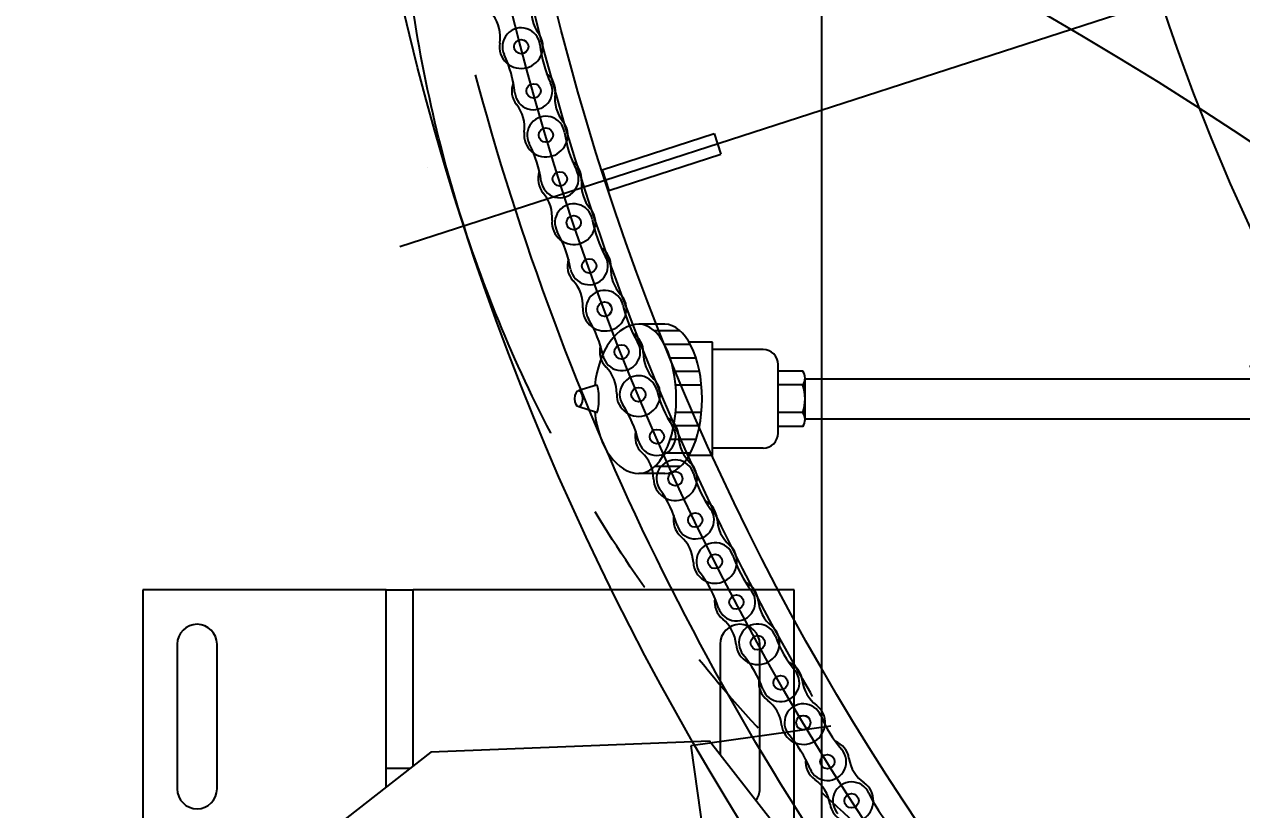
# Model space of a CAD drawing. Header units: millimetres. Extents: x 10462777 to 22643323, y 453826 to 1389191.
# Drawn here: x 11309565 to 11310238, y 585613 to 586047 of the extents above; entities that cross this region are included whole.
import ezdxf

# ---------------------------------------------------------------- set-up
doc = ezdxf.new("R2010")
doc.units = ezdxf.units.MM
doc.header["$LTSCALE"] = 200
doc.header["$MEASUREMENT"] = 0
doc.header["$PDMODE"] = 35
doc.header["$PDSIZE"] = -5
for name, pattern in [('CENTER', [2, 1.25, -0.25, 0.25, -0.25]), ('HIDDEN', [3.75, 2.5, -1.25]), ('PHANTOM', [2.5, 1.25, -0.25, 0.25, -0.25, 0.25, -0.25])]:
    doc.linetypes.add(name, pattern=pattern)
doc.layers.get('0').update_dxf_attribs({"linetype": 'CONTINUOUS'})
doc.layers.get('DEFPOINTS').update_dxf_attribs({"linetype": 'CONTINUOUS'})
doc.layers.add('203', color=7, linetype='CONTINUOUS', true_color=0xffffff)
for name, color, linetype in [('7', 7, 'CONTINUOUS'), ('CENTER', 1, 'CONTINUOUS'), ('H', 30, 'CONTINUOUS'), ('HIDDEN', 7, 'HIDDEN')]:
    doc.layers.add(name, color=color, linetype=linetype)
doc.layers.add('LAYOUT', color=8, linetype='CONTINUOUS', lineweight=25)
doc.styles.get("Standard").update_dxf_attribs({"font": 'SYMBOL'})
doc.dimstyles.new('ROMANS', dxfattribs={"dimtxt": 2.5, "dimasz": 2.5, "dimexe": 1.25, "dimexo": 0.625, "dimtad": 1, "dimdec": 4, "dimdsep": 46, "dimlunit": 6, "dimtxsty": 'Standard', "dimcen": 2.5, "dimadec": 0, "dimazin": 0, "dimtfac": 1, "dimtdec": 4, "dimtmove": 0, "dimatfit": 3, "dimfxl": 1, "dimtolj": 1, "dimtzin": 0, "dimarcsym": 0})

# ---------------------------------------------------------------- blocks, each defined once
blk = doc.blocks.new('A$C5E755264')
at = {"color": 60, "linetype": 'CENTER'}
for p, q in [((86.81, 627.11), (0, 627.11)), ((30.44, 68.82), (30.44, 54.53)), ((37.94, 69.89), (37.94, 55.6)), ((52.94, 69.89), (52.94, 55.6)), ((60.44, 68.82), (60.44, 54.53)), ((15.44, 63.76), (15.44, 49.47)), ((22.94, 66.9), (22.94, 52.61)), ((67.94, 66.9), (67.94, 52.61)), ((75.44, 63.76), (75.44, 49.47)), ((7.94, 58.2), (7.94, 43.91)), ((82.94, 58.2), (82.94, 43.91)), ((86.69, 49.61), (86.69, 35.32))]:
    blk.add_line(p, q, dxfattribs=at)
at = {"color": 60, "linetype": 'Continuous'}
for p, q in [((34.44, 127.11), (34.44, 627.11)), ((56.44, 127.11), (56.44, 627.11)), ((18.21, 104.01), (18.21, 75.96)), ((72.66, 104.01), (72.66, 75.96)), ((14.09, 75.96), (14.09, 63.01)), ((76.79, 75.96), (76.79, 63.01)), ((4.19, 49.61), (4.19, 35.32))]:
    blk.add_line(p, q, dxfattribs=at)
at = {"color": 60}
for p, q in [((30.19, 125.87), (30.19, 112.26)), ((56.87, 127.11), (34, 127.11)), ((37.81, 125.87), (37.81, 112.26)), ((53.06, 125.87), (53.06, 112.26)), ((60.68, 125.87), (60.68, 112.26)), ((64.41, 112.26), (26.46, 112.26)), ((76.79, 75.96), (14.09, 75.96)), ((37.94, 11.92), (40.94, 2.06)), ((52.94, 11.92), (49.94, 2.06))]:
    blk.add_line(p, q, dxfattribs=at)
at = {"color": 60, "linetype": 'Continuous'}
blk.add_circle((45.44, 627.11), 25, dxfattribs=at)
at = {"color": 60}
for centre, radius, start, end in [((45.44, 627.11), 11, 0, 180), ((34, 120.62), 6.49, 54.0166, 125.9834), ((45.44, 103.02), 24.09, 71.55365, 108.44635), ((56.87, 120.62), 6.49, 54.0166, 125.9834), ((26.46, 104.01), 8.25, 90, 180), ((64.41, 104.01), 8.25, 0, 90)]:
    blk.add_arc(centre, radius, start, end, dxfattribs=at)
at = {"color": 60, "linetype": 'Continuous'}
for centre in [(45.44, 49.61), (45.44, 35.32)]:
    blk.add_ellipse(centre, major_axis=(-41.25, 0), ratio=0.5, start_param=3.141593, end_param=6.283185, dxfattribs=at)
at = {"color": 60}
for centre, major_axis, ratio, start_param, end_param in [((45.44, 35.32), (41.25, 0), 0.600481, 3.141593, 4.536987), ((45.44, 35.32), (-41.25, 0), 0.600481, 1.746199, 3.141593), ((45.44, 11.92), (-7.5, 0), 0.177617, 3.141593, 6.283185), ((45.44, 2.06), (4.5, 0), 0.458333, 3.141593, 9.424778)]:
    blk.add_ellipse(centre, major_axis=major_axis, ratio=ratio, start_param=start_param, end_param=end_param, dxfattribs=at)
at = {"layer": '7', "color": 3}
for p, q in [((70.44, 437.11), (20.44, 437.11)), ((20.44, 397.11), (20.44, 437.11)), ((70.44, 437.11), (70.44, 397.11)), ((34.44, 397.11), (70.44, 397.11))]:
    blk.add_line(p, q, dxfattribs=at)
at = {"layer": '7', "color": 4}
for p, q in [((20.44, 383.11), (20.44, 397.11)), ((20.44, 397.11), (34.44, 397.11)), ((34.44, 397.11), (34.44, 383.11)), ((34.44, 383.11), (20.44, 383.11))]:
    blk.add_line(p, q, dxfattribs=at)
at = {"layer": '7', "linetype": 'HIDDEN'}
for p, q in [((34.44, 394.11), (20.44, 394.11)), ((34.44, 386.11), (20.44, 386.11))]:
    blk.add_line(p, q, dxfattribs=at)
at = {"layer": 'CENTER'}
for p, q in [((27.44, 372.61), (27.44, 407.61)), ((44.94, 390.11), (9.94, 390.11))]:
    blk.add_line(p, q, dxfattribs=at)
blk = doc.blocks.new('A$C107C3577')
at = {"color": 4}
blk.add_line((733, 136.11), (2418.73, 136.11), dxfattribs=at)
at = {"layer": '7', "linetype": 'Continuous'}
blk.add_blockref('A$C5E755264', (1670.53, 0), dxfattribs=at)
blk = doc.blocks.new('r710ic')
at = {"layer": 'LAYOUT', "color": 3}
blk.add_circle((272041.37, 104232.63), 2050.12, dxfattribs=at)
blk = doc.blocks.new('*D438')
at = {"layer": '7', "color": 1, "lineweight": -2, "transparency": 16777216}
for p, q in [((11309951.74, 587247.36), (11309920.41, 587267.97)), ((11309983.06, 587226.74), (11312497.65, 585572.37)), ((11312808.17, 585368.08), (11312528.98, 585551.76))]:
    blk.add_line(p, q, dxfattribs=at)
at = {"layer": '7', "color": 1, "transparency": 16777216}
for points in [[(11309955.17, 587252.58), (11309948.3, 587242.13), (11309983.06, 587226.74)], [(11312532.42, 585556.98), (11312525.54, 585546.54), (11312497.65, 585572.37)]]:
    blk.add_solid(points, dxfattribs=at)
at = {"layer": 'DEFPOINTS', "color": 0, "transparency": 16777216}
for p in [(11309983.06, 587226.74), (11312497.65, 585572.37)]:
    blk.add_point(p, dxfattribs=at)
at = {"layer": '7', "color": 4, "transparency": 16777216, "insert": (11312745.42, 585453.51), "char_height": 37.5, "attachment_point": 5, "rotation": 326.65871}
blk.add_mtext('\\A1;∅3,010', dxfattribs=at)
blk = doc.blocks.new('A$C08586AF6')
at = {"layer": '7', "color": 71, "linetype": 'PHANTOM'}
blk.add_circle((751, 751), 751, dxfattribs=at)
blk = doc.blocks.new('*D436')
at = {"layer": '7', "color": 1, "lineweight": -2, "transparency": 16777216}
blk.add_line((11310832.25, 585907.28), (11311069.2, 585708.09), dxfattribs=at)
at = {"layer": '7', "color": 1, "transparency": 16777216}
blk.add_solid([(11311073.22, 585712.88), (11311065.18, 585703.31), (11311097.9, 585683.96)], dxfattribs=at)
at = {"layer": 'DEFPOINTS', "color": 0, "transparency": 16777216}
for p in [(11309948.19, 586650.48), (11311097.9, 585683.96)]:
    blk.add_point(p, dxfattribs=at)
at = {"layer": '7', "color": 4, "transparency": 16777216, "insert": (11310934.44, 585869.55), "char_height": 37.5, "attachment_point": 5, "rotation": 319.94754}
blk.add_mtext('\\A1;∅1,502', dxfattribs=at)

msp = doc.modelspace()

# ---------------------------------------------------------------- linework, layer by layer
at = {"color": 31}
for centre in [(11309840.00423, 586034.91703, 0), (11309840.00659, 586034.9085, 0), (11309846.83531, 586010.45284, 0), (11309853.66374, 585985.9971, 0), (11309853.6664, 585985.98866, 0), (11309861.34917, 585961.78772, 0), (11309869.03164, 585937.58668, 0), (11309869.0346, 585937.57834, 0), (11309877.56195, 585913.66193, 0), (11309886.08902, 585889.74541, 0), (11309886.09226, 585889.73718, 0), (11309895.4537, 585866.13476, 0), (11309904.81484, 585842.53223, 0), (11309904.81838, 585842.52411, 0), (11309915.00236, 585819.26477, 0), (11309925.18605, 585796.0053, 0), (11309925.18987, 585795.99731, 0), (11309936.18385, 585773.1097, 0), (11309947.17755, 585750.22194, 0), (11309947.18164, 585750.2141, 0), (11309958.97207, 585727.72641, 0), (11309970.76224, 585705.23857, 0), (11309970.7666, 585705.23087, 0), (11309983.33896, 585683.17081, 0), (11309995.91106, 585661.1106, 0), (11309995.91569, 585661.10306, 0), (11310009.25449, 585639.49781, 0), (11310022.59303, 585617.89239, 0), (11310022.59793, 585617.88502, 0)]:
    msp.add_circle(centre, 3.97, dxfattribs=at)
for centre, radius, start, end in [((11309865.90771, 586054.23569, 0), 20.26731, 170.45009498, 216.72998516), ((11309808.13716, 586040.27015, 0), 20.26731, 350.45010394, 36.72999485), ((11309840.00423, 586034.91703, 0), 10.4, 6.14861403, 205.0538181), ((11309840.00659, 586034.9085, 0), 12.05, 170.45009498, 284.83355808), ((11309840.00659, 586034.9085, 0), 12.05, 284.83355808, 36.72999485), ((11309916.88914, 586043.19964, 0), 66.92976, 186.14860814, 205.0538181), ((11309769.9504, 586002.17023, 0), 66.92976, 6.14861403, 25.05382716), ((11309846.83531, 586010.45284, 0), 12.05, 352.46127712, 53.05391804), ((11309846.83531, 586010.45284, 0), 12.05, 158.14851819, 218.74115818), ((11309846.83531, 586010.45284, 0), 10.4, 186.14860814, 25.05382716), ((11309878.87328, 586006.21293, 0), 20.26731, 172.46126815, 218.74115818), ((11309821.62843, 585990.22857, 0), 20.26731, 352.46127712, 38.7411681), ((11309853.66374, 585985.9971, 0), 10.4, 8.15978737, 207.06499128), ((11309853.6664, 585985.98866, 0), 12.05, 286.84473134, 38.7411681), ((11309853.6664, 585985.98866, 0), 12.05, 172.46126815, 286.84473134), ((11309930.21062, 585996.97284, 0), 66.92976, 188.1597813, 207.06499128), ((11309784.80228, 585950.81198, 0), 66.92976, 8.15978737, 27.06500037), ((11309861.34917, 585961.78772, 0), 12.05, 354.47245037, 55.06509127), ((11309861.34917, 585961.78772, 0), 12.05, 160.15969139, 220.75233135), ((11309861.34917, 585961.78772, 0), 10.4, 188.1597813, 27.06500037), ((11309893.5162, 585958.67477, 0), 20.26731, 174.47244133, 220.75233135), ((11309836.86757, 585940.69129, 0), 20.26731, 354.47245037, 40.75234118), ((11309869.03164, 585937.58668, 0), 10.4, 10.17096062, 209.07616435), ((11309869.0346, 585937.57834, 0), 12.05, 288.85590442, 40.75234118), ((11309869.0346, 585937.57834, 0), 12.05, 174.47244133, 288.85590442), ((11309945.14618, 585951.24202, 0), 66.92976, 190.17095459, 209.07616435), ((11309801.44741, 585900.00659, 0), 66.92976, 10.17096062, 29.07617355), ((11309877.56195, 585913.66193, 0), 12.05, 356.48362353, 57.07626443), ((11309877.56195, 585913.66193, 0), 12.05, 162.17086456, 222.76350442), ((11309877.56195, 585913.66193, 0), 10.4, 190.17095459, 29.07617355), ((11309909.81842, 585911.67978, 0), 20.26731, 176.48361456, 222.76350442), ((11309853.8358, 585891.71932, 0), 20.26731, 356.48362353, 42.76351447), ((11309886.08902, 585889.74541, 0), 10.4, 12.18213376, 211.08733773), ((11309886.09226, 585889.73718, 0), 12.05, 290.8670778, 42.76351447), ((11309886.09226, 585889.73718, 0), 12.05, 176.48361456, 290.8670778), ((11309961.67745, 585906.06353, 0), 66.92976, 192.1821277, 211.08733773), ((11309819.86527, 585849.81664, 0), 66.92976, 12.18213376, 31.0873466), ((11309895.4537, 585866.13476, 0), 12.05, 358.49479673, 59.08743786), ((11309895.4537, 585866.13476, 0), 12.05, 164.18203777, 224.7746778), ((11309895.4537, 585866.13476, 0), 10.4, 192.1821277, 31.0873466), ((11309927.75985, 585865.28586, 0), 20.26731, 178.49478769, 224.7746778), ((11309872.51222, 585843.37302, 0), 20.26731, 358.49479673, 44.77468751), ((11309904.81484, 585842.53223, 0), 10.4, 14.19330697, 213.09851107), ((11309904.81838, 585842.52411, 0), 12.05, 292.87825089, 44.77468751), ((11309904.81838, 585842.52411, 0), 12.05, 178.49478769, 292.87825089), ((11309979.78404, 585861.49302, 0), 66.92976, 194.19330092, 213.09851107), ((11309840.03316, 585800.30397, 0), 66.92976, 14.19330697, 33.09851974), ((11309915.00236, 585819.26477, 0), 12.05, 0.50596993, 61.09861077), ((11309915.00236, 585819.26477, 0), 12.05, 166.19321079, 226.7858509), ((11309915.00236, 585819.26477, 0), 10.4, 194.19330092, 33.09851974), ((11309947.3184, 585819.55015, 0), 20.26731, 180.505961, 226.7858509), ((11309892.87382, 585795.71193, 0), 20.26731, 0.50596993, 46.78586087), ((11309925.18605, 585796.0053, 0), 10.4, 16.20447991, 215.10968408), ((11309925.18987, 585795.99731, 0), 12.05, 294.88942398, 46.78586087), ((11309925.18987, 585795.99731, 0), 12.05, 180.505961, 294.88942398), ((11309999.44365, 585817.58541, 0), 66.92976, 196.2044742, 215.10968408), ((11309861.92625, 585751.52958, 0), 66.92976, 16.20447991, 35.10969298), ((11309936.18385, 585773.1097, 0), 12.05, 2.51714304, 63.10978418), ((11309936.18385, 585773.1097, 0), 12.05, 168.20438414, 228.79702404), ((11309936.18385, 585773.1097, 0), 10.4, 196.2044742, 35.10969298), ((11309968.46997, 585774.52902, 0), 20.26731, 182.51713413, 228.79702404), ((11309914.89552, 585748.79478, 0), 20.26731, 2.51714304, 48.79703398), ((11309947.17755, 585750.22194, 0), 10.4, 18.21565311, 217.1208573), ((11309947.18164, 585750.2141, 0), 12.05, 296.90059727, 48.79703398), ((11310020.63206, 585774.39479, 0), 66.92976, 198.21564744, 217.1208573), ((11309947.18164, 585750.2141, 0), 12.05, 182.51713413, 296.90059727), ((11309885.51756, 585703.55356, 0), 66.92976, 18.21565311, 37.12086618), ((11309958.97207, 585727.72641, 0), 10.4, 198.21564744, 37.12086618), ((11309958.97207, 585727.72641, 0), 12.05, 4.52831635, 65.12095738), ((11309958.97207, 585727.72641, 0), 12.05, 170.21555726, 230.80819718), ((11309991.1885, 585730.27791, 0), 20.26731, 184.52830734, 230.80819718), ((11309938.55017, 585702.67937, 0), 20.26731, 4.52831635, 50.8082071), ((11309970.76224, 585705.23857, 0), 10.4, 20.22682649, 219.13203045), ((11309970.7666, 585705.23087, 0), 12.05, 298.91177041, 50.8082071), ((11310043.32317, 585731.97437, 0), 66.92976, 200.22682047, 219.13203045), ((11309970.7666, 585705.23087, 0), 12.05, 184.52830734, 298.91177041), ((11309910.77803, 585656.43501, 0), 66.92976, 20.22682649, 39.13203945), ((11309983.33896, 585683.17081, 0), 12.05, 6.53948945, 67.13213046), ((11309983.33896, 585683.17081, 0), 10.4, 200.22682047, 39.13203945), ((11309983.33896, 585683.17081, 0), 12.05, 172.22673038, 232.81937046), ((11310015.446, 585686.85136, 0), 20.26731, 186.53948052, 232.81937046), ((11309963.80865, 585657.42251, 0), 20.26731, 6.53948945, 52.81938037), ((11309995.91106, 585661.1106, 0), 10.4, 22.23799955, 221.14320344), ((11309995.91569, 585661.10306, 0), 12.05, 300.92294365, 52.81938037), ((11309995.91569, 585661.10306, 0), 12.05, 186.53948052, 300.92294365), ((11310067.48901, 585690.37641, 0), 66.92976, 202.23799371, 221.14320344), ((11309937.67653, 585610.23199, 0), 66.92976, 22.23799955, 41.1432125), ((11310009.25449, 585639.49781, 0), 10.4, 202.23799371, 41.1432125), ((11310009.25449, 585639.49781, 0), 12.05, 8.55066264, 69.14330381), ((11310009.25449, 585639.49781, 0), 12.05, 174.23790371, 234.83054356), ((11310041.21259, 585644.30287, 0), 20.26731, 188.55065359, 234.83054356), ((11309990.63983, 585613.07996, 0), 20.26731, 8.55066264, 54.83055373), ((11310022.59303, 585617.89239, 0), 10.4, 24.24917281, 223.15437686), ((11310022.59793, 585617.88502, 0), 12.05, 302.93411676, 54.83055373), ((11310093.09983, 585649.65216, 0), 66.92976, 204.24916687, 223.15437686), ((11310022.59793, 585617.88502, 0), 12.05, 188.55065359, 302.93411676)]:
    msp.add_arc(centre, radius, start, end, dxfattribs=at)
at = {"layer": '203', "color": 172, "linetype": 'Continuous'}
msp.add_line((11309788.08999, 585967.98743, 0), (11309788.0892, 585967.98682, 0), dxfattribs=at)
msp.add_line((11309788.08999, 585967.98743, 0), (11309788.0892, 585967.98682, 0), dxfattribs=at)
at = {"layer": '203', "color": 155, "linetype": 'Continuous'}
for p, q in [((11309630.87971, 585734.45666, 0), (11309630.87971, 585274.45012, 0)), ((11309765.38162, 585734.45666, 0), (11309630.87971, 585734.45666, 0)), ((11309990.88483, 585734.45666, 0), (11309780.38184, 585734.45666, 0)), ((11309990.88483, 585590.8843, 0), (11309990.88483, 585734.45666, 0))]:
    msp.add_line(p, q, dxfattribs=at)
at = {"layer": '203', "color": 252, "linetype": 'Continuous'}
for p, q in [((11309765.38162, 585734.45666, 0), (11309780.38184, 585734.45666, 0)), ((11309765.38162, 585635.95526, 0), (11309765.38162, 585734.45666, 0)), ((11309780.38184, 585637.21731, 0), (11309780.38184, 585734.45666, 0)), ((11309649.87998, 585704.45623, 0), (11309649.87998, 585624.45509, 0)), ((11309671.8803, 585624.45509, 0), (11309671.8803, 585704.45623, 0)), ((11309949.88424, 585704.45623, 0), (11309949.88424, 585643.36661, 0)), ((11309971.88456, 585624.45509, 0), (11309971.88456, 585704.45623, 0)), ((11309944.02997, 585650.85941, 0), (11309790.1169, 585644.82261, 0)), ((11310067.16401, 585493.25502, 0), (11309944.02997, 585650.85941, 0)), ((11309790.1169, 585644.82261, 0), (11309632.51251, 585521.68856, 0)), ((11309765.38162, 585635.95526, 0), (11309778.7672, 585635.95526, 0)), ((11309765.38162, 585625.49708, 0), (11309765.38162, 585635.95526, 0))]:
    msp.add_line(p, q, dxfattribs=at)
at = {"layer": '203', "color": 251, "linetype": 'Continuous'}
for p, q in [((11310011.05741, 585659.08807, 0), (11309933.81497, 585648.23235, 0)), ((11309933.81497, 585648.23235, 0), (11309942.16551, 585588.81513, 0))]:
    msp.add_line(p, q, dxfattribs=at)
at = {"layer": '203', "color": 252, "linetype": 'Continuous'}
for centre, start, end in [((11309660.88014, 585704.45623, 0), 0, 180), ((11309960.8844, 585704.45623, 0), 0, 180), ((11309660.88014, 585624.45509, 0), 180, 0), ((11309960.8844, 585624.45509, 0), 323.68778406, 0)]:
    msp.add_arc(centre, 11.00016, start, end, dxfattribs=at)
at = {"layer": '7', "color": 4}
for radius in [1505, 1423]:
    msp.add_circle((11311240.35769, 586399.55916, 0), radius, dxfattribs=at)
at = {"layer": 'CENTER'}
msp.add_line((11312707.80053, 586874.86722, 0), (11309772.91485, 585924.25109, 0), dxfattribs=at)
for radius in [1447.05, 1100]:
    msp.add_circle((11311240.35769, 586399.55916, 0), radius, dxfattribs=at)
at = {"layer": 'H'}
for p, q in [((11309884.7512, 585966.78202, 0), (11309946.58834, 585986.81121, 0)), ((11309946.58834, 585986.81121, 0), (11309950.28604, 585975.39513, 0)), ((11309888.4489, 585955.36594, 0), (11309950.28604, 585975.39513, 0)), ((11309884.7512, 585966.78202, 0), (11309888.4489, 585955.36594, 0))]:
    msp.add_line(p, q, dxfattribs=at)
at = {"layer": 'HIDDEN'}
for radius in [1475, 1435]:
    msp.add_circle((11311240.35769, 586399.55916, 0), radius, dxfattribs=at)

# ---------------------------------------------------------------- block references
at = {"xscale": 1.000514211750324, "yscale": 1.000514211750324, "zscale": 1.000514211750324, "rotation": 270}
msp.add_blockref('A$C107C3577', (11309869.70675, 587557.02935, 0), dxfattribs=at)
at = {"layer": '7', "rotation": 287.9472566882953}
msp.add_blockref('A$C08586AF6', (11309577.17596, 586650.26316, 0), dxfattribs=at)
at = {"layer": 'LAYOUT', "color": 2, "rotation": 270}
msp.add_blockref('r710ic', (11204875.24796, 856316.46559, 0), dxfattribs=at)

# ---------------------------------------------------------------- dimensions: what is measured, and where the dimension line sits
at = {"layer": '7'}
for p1, p2, picture, middle in [((11309983.06347, 587226.74488, 0), (11312497.65192, 585572.37343, 0), '*D438', (11312725.15101, 585422.69963, 0)), ((11309948.18972, 586650.48056, 0), (11311097.90407, 585683.96056, 0), '*D436', (11310910.7126, 585841.32512, 0))]:
    dim = msp.add_diameter_dim_2p(p1=p1, p2=p2, dimstyle='ROMANS', override={"dimscale": 15, "dimexo": 1, "dimgap": 1, "dimclrd": 1, "dimclre": 1, "dimclrt": 4, "dimadec": 4, "dimazin": 2}, dxfattribs=at)
    dim.commit()
    dim.dimension.update_dxf_attribs({"geometry": picture, "text_midpoint": middle, "dimtype": 163})

doc.saveas('drawing.dxf')
